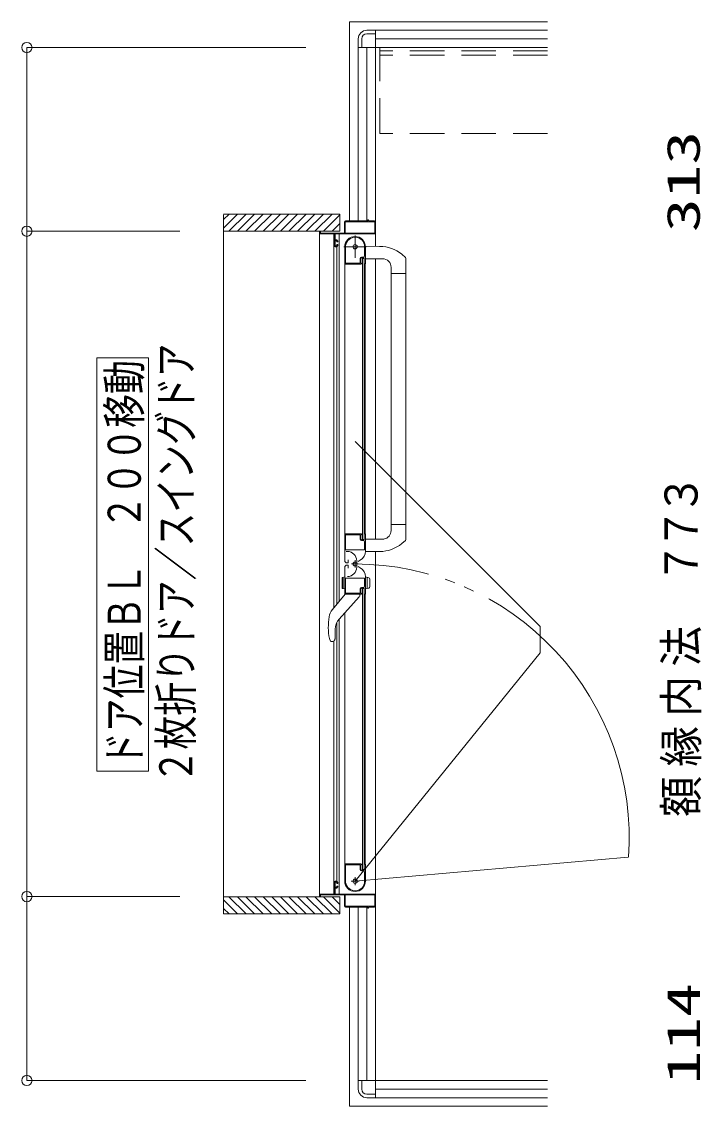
# Model space of a CAD drawing. Units: millimetres on the paper. Extents: x -305 to 305, y -152 to 152.
# Drawn here: x -98 to -58.5, y 23.6 to 86.6 of the extents above; entities that cross this region are included whole.
import ezdxf
from ezdxf.enums import TextEntityAlignment as Align

# ---------------------------------------------------------------- set-up
doc = ezdxf.new("R2010")
doc.units = ezdxf.units.MM
for name, pattern in [('DASHED2', [3, 2, -1]), ('LONG_CHAIN', [21, 18, -1, 1, -1]), ('LONG_DOUBLE_CHAIN', [21.8, 18, -1, 0.6, -0.6, 0.6, -1])]:
    doc.linetypes.add(name, pattern=pattern)
doc.layers.add('0-0_0', color=7, linetype='Continuous', lineweight=9)
doc.layers.add('0-1_VIEW0001', color=7, linetype='Continuous', lineweight=9)
doc.styles.add('ＭＳ ゴシック', font='')
doc.styles.get('ＭＳ ゴシック').set_extended_font_data('MS Gothic')

# ---------------------------------------------------------------- blocks, each defined once
blk = doc.blocks.new('_ORIGIN')
at = {"layer": '0-0_0'}
blk.add_line((0, 0), (-1, 0), dxfattribs=at)
blk.add_circle((0, 0), 0.5, dxfattribs=at)

msp = doc.modelspace()

# ---------------------------------------------------------------- linework, layer by layer
at = {"layer": '0-1_VIEW0001', "linetype": 'LONG_DOUBLE_CHAIN'}
for p, q in [((-78.934, 86.573), (-78.934, 74.998)), ((-67.434, 86.573), (-78.934, 86.573)), ((-78.619, 62.195), (-67.859, 51.434)), ((-67.859, 51.434), (-67.859, 49.908)), ((-78.619, 36.648), (-67.859, 49.908)), ((-62.755, 38.036), (-78.619, 36.648)), ((-78.934, 35.148), (-78.934, 23.573)), ((-67.434, 23.573), (-78.934, 23.573))]:
    msp.add_line(p, q, dxfattribs=at)
at = {"layer": '0-1_VIEW0001'}
for p, q in [((-77.434, 86.073), (-77.934, 86.073)), ((-77.934, 85.873), (-77.434, 85.873)), ((-67.434, 86.073), (-77.434, 86.073)), ((-77.434, 86.073), (-77.434, 85.673)), ((-77.434, 86.073), (-67.434, 86.073)), ((-77.434, 74.948), (-77.434, 86.073)), ((-81.474, 85.073), (-97.683, 85.073)), ((-78.434, 85.073), (-78.434, 85.573)), ((-78.434, 85.073), (-78.434, 74.998)), ((-78.034, 85.073), (-78.434, 85.073)), ((-78.434, 74.998), (-78.434, 85.073)), ((-78.434, 85.073), (-67.434, 85.073)), ((-78.234, 85.073), (-78.234, 85.573)), ((-77.934, 74.998), (-77.934, 85.073)), ((-77.434, 85.573), (-67.434, 85.573)), ((-97.683, 75.003), (-97.683, 84.473)), ((-86.259, 75.398), (-79.509, 75.398)), ((-86.259, 74.583), (-85.444, 75.398)), ((-86.259, 75.078), (-85.939, 75.398)), ((-86.259, 75.347), (-86.259, 34.748)), ((-85.949, 74.398), (-84.949, 75.398)), ((-85.454, 74.398), (-84.454, 75.398)), ((-84.959, 74.398), (-83.959, 75.398)), ((-84.459, 74.398), (-83.459, 75.398)), ((-83.959, 74.398), (-82.959, 75.398)), ((-83.459, 74.398), (-82.459, 75.398)), ((-82.959, 74.398), (-81.959, 75.398)), ((-82.459, 74.398), (-81.459, 75.398)), ((-81.959, 74.398), (-80.959, 75.398)), ((-81.459, 74.398), (-80.459, 75.398)), ((-80.959, 74.398), (-79.959, 75.398)), ((-80.459, 74.398), (-79.509, 75.348)), ((-79.509, 74.399), (-79.509, 75.398)), ((-77.889, 74.998), (-79.184, 74.998)), ((-77.874, 75.063), (-77.874, 75.013)), ((-77.844, 75.073), (-77.864, 75.073)), ((-77.834, 75.013), (-77.834, 75.063)), ((-77.484, 74.998), (-77.819, 74.998)), ((-88.799, 74.403), (-97.683, 74.403)), ((-88.799, 74.403), (-97.683, 74.403)), ((-86.259, 74.398), (-79.509, 74.398)), ((-80.684, 74.383), (-80.684, 74.263)), ((-80.634, 74.313), (-80.634, 74.383)), ((-79.959, 74.398), (-79.509, 74.848)), ((-79.234, 74.948), (-79.234, 74.313)), ((-79.189, 74.938), (-79.189, 74.313)), ((-77.494, 74.953), (-79.174, 74.953)), ((-77.479, 74.313), (-77.479, 74.938)), ((-77.434, 74.95), (-77.434, 73.524)), ((-97.683, 36.353), (-97.683, 73.803)), ((-80.684, 35.898), (-80.684, 74.248)), ((-80.669, 74.248), (-79.834, 74.248)), ((-79.249, 74.298), (-80.619, 74.298)), ((-79.857, 52.519), (-79.857, 74.248)), ((-79.819, 74.233), (-79.819, 73.548)), ((-79.769, 73.913), (-79.769, 74.233)), ((-79.769, 73.568), (-79.769, 73.838)), ((-79.754, 74.248), (-77.459, 74.248)), ((-79.669, 73.898), (-79.754, 73.898)), ((-79.754, 73.853), (-79.684, 73.853)), ((-79.669, 73.838), (-79.669, 73.793)), ((-79.654, 73.778), (-79.634, 73.778)), ((-79.619, 73.793), (-79.619, 73.848)), ((-79.541, 52.903), (-79.541, 74.248)), ((-79.174, 74.298), (-77.494, 74.298)), ((-79.769, 73.498), (-79.669, 73.498)), ((-79.684, 73.553), (-79.754, 73.553)), ((-79.681, 52.733), (-79.681, 73.498)), ((-79.669, 73.613), (-79.669, 73.568)), ((-79.634, 73.628), (-79.654, 73.628)), ((-79.619, 73.548), (-79.619, 73.613)), ((-79.219, 73.499), (-79.219, 56.823)), ((-79.169, 73.572), (-79.169, 72.558)), ((-78.064, 72.968), (-78.064, 73.498)), ((-78.019, 72.513), (-78.019, 73.498)), ((-77.191, 73.523), (-78.009, 73.526)), ((-79.209, 72.498), (-78.268, 72.498)), ((-79.159, 72.548), (-78.339, 72.548)), ((-78.329, 72.558), (-78.329, 72.818)), ((-78.284, 72.573), (-78.284, 72.798)), ((-78.255, 72.505), (-78.246, 72.52)), ((-78.254, 72.893), (-78.139, 72.893)), ((-78.244, 72.527), (-78.244, 72.533)), ((-78.234, 72.848), (-78.109, 72.848)), ((-78.184, 72.823), (-78.084, 72.823)), ((-78.184, 56.498), (-78.184, 72.823)), ((-78.084, 56.498), (-78.084, 72.823)), ((-78.082, 72.52), (-78.073, 72.505)), ((-78.061, 72.498), (-78.034, 72.498)), ((-78.034, 56.823), (-78.034, 72.498)), ((-77.024, 72.803), (-78.019, 72.803)), ((-77.434, 72.798), (-77.434, 56.524)), ((-75.896, 73.061), (-75.697, 72.877)), ((-75.669, 71.948), (-75.669, 72.808)), ((-76.524, 71.948), (-76.524, 72.303)), ((-76.524, 71.948), (-75.669, 71.948)), ((-76.519, 71.948), (-76.519, 57.374)), ((-75.669, 71.948), (-75.669, 56.512)), ((-90.61, 67.048), (-93.61, 67.048)), ((-93.61, 43.048), (-93.61, 67.048)), ((-90.61, 43.048), (-90.61, 67.048)), ((-76.524, 57.374), (-76.524, 57.019)), ((-76.524, 57.374), (-75.669, 57.374)), ((-79.219, 56.854), (-79.219, 55.284)), ((-79.219, 56.823), (-78.268, 56.823)), ((-79.169, 56.763), (-79.169, 55.903)), ((-78.344, 56.773), (-79.159, 56.773)), ((-78.329, 56.508), (-78.329, 56.758)), ((-78.284, 56.523), (-78.284, 56.748)), ((-78.246, 56.802), (-78.255, 56.816)), ((-78.244, 56.788), (-78.244, 56.794)), ((-78.073, 56.816), (-78.082, 56.802)), ((-78.034, 56.823), (-78.061, 56.823)), ((-78.019, 56.808), (-78.019, 55.822)), ((-78.139, 56.433), (-78.254, 56.433)), ((-78.109, 56.473), (-78.234, 56.473)), ((-78.084, 56.498), (-78.184, 56.498)), ((-78.064, 55.908), (-78.064, 56.358)), ((-76.955, 56.524), (-78.009, 56.524)), ((-75.894, 56.261), (-75.697, 56.444)), ((-79.159, 55.893), (-78.079, 55.893)), ((-79.145, 55.803), (-79.065, 55.803)), ((-77.191, 55.798), (-78.009, 55.796)), ((-77.434, 55.798), (-77.434, 35.198)), ((-77.434, 24.073), (-77.434, 55.798)), ((-79.219, 53.293), (-79.219, 54.863)), ((-79.069, 55.133), (-79.039, 55.133)), ((-79.069, 55.013), (-79.039, 55.013)), ((-79.014, 55.158), (-79.014, 55.308)), ((-79.014, 54.988), (-79.014, 54.838)), ((-78.525, 55.263), (-78.525, 54.883)), ((-78.449, 55.227), (-78.319, 55.302)), ((-78.449, 54.919), (-78.319, 54.844)), ((-79.369, 54.256), (-79.369, 53.69)), ((-79.319, 53.649), (-79.319, 54.296)), ((-79.169, 53.383), (-79.169, 54.243)), ((-79.159, 54.253), (-78.079, 54.253)), ((-78.064, 54.238), (-78.064, 53.788)), ((-78.019, 53.338), (-78.019, 54.324)), ((-78.019, 54.323), (-77.825, 54.27)), ((-77.919, 53.649), (-77.919, 54.296)), ((-77.769, 54.198), (-77.769, 53.747)), ((-79.219, 53.623), (-79.343, 53.656)), ((-78.329, 53.638), (-78.329, 53.388)), ((-78.284, 53.623), (-78.284, 53.398)), ((-78.139, 53.713), (-78.254, 53.713)), ((-78.109, 53.673), (-78.234, 53.673)), ((-78.184, 53.648), (-78.184, 37.323)), ((-78.084, 53.648), (-78.184, 53.648)), ((-78.084, 53.648), (-78.084, 37.323)), ((-78.019, 53.623), (-77.825, 53.675)), ((-79.932, 52.428), (-79.194, 53.323)), ((-78.373, 53.161), (-79.551, 51.873)), ((-78.268, 53.323), (-79.209, 53.323)), ((-78.344, 53.373), (-79.159, 53.373)), ((-78.344, 53.323), (-78.344, 53.232)), ((-78.246, 53.345), (-78.255, 53.33)), ((-78.244, 53.358), (-78.244, 53.352)), ((-78.073, 53.33), (-78.082, 53.345)), ((-78.034, 53.323), (-78.061, 53.323)), ((-78.034, 53.323), (-78.034, 37.648)), ((-79.681, 36.648), (-79.681, 51.688)), ((-79.541, 35.898), (-79.541, 51.885)), ((-79.219, 36.648), (-79.219, 52.236)), ((-79.778, 51.289), (-79.778, 50.77)), ((-80.112, 50.736), (-80.068, 50.621)), ((-80.041, 50.587), (-80.068, 50.621)), ((-80.041, 50.587), (-80.04, 50.586)), ((-79.916, 50.573), (-79.998, 50.573)), ((-79.857, 35.898), (-79.857, 50.573)), ((-79.84, 50.609), (-79.841, 50.606)), ((-90.61, 43.048), (-93.61, 43.048)), ((-79.209, 37.648), (-78.268, 37.648)), ((-79.169, 36.574), (-79.169, 37.588)), ((-79.159, 37.598), (-78.339, 37.598)), ((-78.329, 37.588), (-78.329, 37.328)), ((-78.284, 37.573), (-78.284, 37.348)), ((-78.255, 37.641), (-78.246, 37.627)), ((-78.254, 37.253), (-78.139, 37.253)), ((-78.244, 37.619), (-78.244, 37.613)), ((-78.234, 37.298), (-78.109, 37.298)), ((-78.184, 37.323), (-78.084, 37.323)), ((-78.082, 37.627), (-78.073, 37.641)), ((-78.064, 37.178), (-78.064, 36.648)), ((-78.061, 37.648), (-78.034, 37.648)), ((-78.019, 37.633), (-78.019, 36.648)), ((-79.819, 35.913), (-79.819, 36.598)), ((-79.769, 36.648), (-79.669, 36.648)), ((-79.769, 36.578), (-79.769, 36.308)), ((-79.684, 36.593), (-79.754, 36.593)), ((-79.669, 36.533), (-79.669, 36.578)), ((-79.619, 36.598), (-79.619, 36.533)), ((-79.769, 36.233), (-79.769, 35.913)), ((-79.754, 36.293), (-79.684, 36.293)), ((-79.669, 36.248), (-79.754, 36.248)), ((-79.669, 36.308), (-79.669, 36.353)), ((-79.634, 36.518), (-79.654, 36.518)), ((-79.654, 36.368), (-79.634, 36.368)), ((-79.619, 36.353), (-79.619, 36.298)), ((-88.799, 35.753), (-97.683, 35.753)), ((-88.799, 35.753), (-97.683, 35.753)), ((-86.259, 35.748), (-79.509, 35.748)), ((-86.259, 35.563), (-85.444, 34.748)), ((-85.949, 35.748), (-84.949, 34.748)), ((-85.454, 35.748), (-84.454, 34.748)), ((-84.959, 35.748), (-83.959, 34.748)), ((-84.459, 35.748), (-83.459, 34.748)), ((-83.959, 35.748), (-82.959, 34.748)), ((-83.459, 35.748), (-82.459, 34.748)), ((-82.959, 35.748), (-81.959, 34.748)), ((-82.459, 35.748), (-81.459, 34.748)), ((-81.959, 35.748), (-80.959, 34.748)), ((-81.459, 35.748), (-80.459, 34.748)), ((-80.959, 35.748), (-79.959, 34.748)), ((-80.684, 35.763), (-80.684, 35.883)), ((-80.669, 35.898), (-79.834, 35.898)), ((-80.634, 35.833), (-80.634, 35.763)), ((-79.249, 35.848), (-80.619, 35.848)), ((-80.459, 35.748), (-79.509, 34.798)), ((-79.959, 35.748), (-79.509, 35.298)), ((-79.754, 35.898), (-77.459, 35.898)), ((-79.234, 35.198), (-79.234, 35.833)), ((-79.189, 35.208), (-79.189, 35.833)), ((-79.174, 35.848), (-77.494, 35.848)), ((-77.479, 35.833), (-77.479, 35.208)), ((-97.683, 25.673), (-97.683, 35.153)), ((-86.259, 35.068), (-85.939, 34.748)), ((-77.889, 35.148), (-79.184, 35.148)), ((-77.494, 35.193), (-79.174, 35.193)), ((-78.434, 35.148), (-78.434, 25.073)), ((-78.434, 25.073), (-78.434, 35.148)), ((-77.934, 25.073), (-77.934, 35.148)), ((-77.874, 35.083), (-77.874, 35.133)), ((-77.844, 35.073), (-77.864, 35.073)), ((-77.834, 35.133), (-77.834, 35.083)), ((-77.484, 35.148), (-77.819, 35.148)), ((-81.474, 25.073), (-97.683, 25.073)), ((-78.034, 25.073), (-78.434, 25.073)), ((-78.434, 25.073), (-78.434, 24.573)), ((-78.434, 25.073), (-67.434, 25.073)), ((-78.234, 25.073), (-78.234, 24.573)), ((-77.434, 24.573), (-67.434, 24.573)), ((-77.934, 24.273), (-77.434, 24.273)), ((-77.434, 24.073), (-77.934, 24.073)), ((-77.434, 24.073), (-77.434, 24.473)), ((-67.434, 24.073), (-77.434, 24.073)), ((-77.434, 24.073), (-67.434, 24.073))]:
    msp.add_line(p, q, dxfattribs=at)
at = {"layer": '0-1_VIEW0001', "color": 6, "linetype": 'DASHED2'}
for p, q in [((-77.184, 80.123), (-77.184, 85.073)), ((-67.434, 84.873), (-77.184, 84.873)), ((-67.434, 84.623), (-77.184, 84.623)), ((-67.434, 80.073), (-77.184, 80.073))]:
    msp.add_line(p, q, dxfattribs=at)
at = {"layer": '0-1_VIEW0001', "linetype": 'LONG_CHAIN'}
for p, q in [((-78.619, 72.848), (-78.619, 74.148)), ((-77.969, 73.498), (-79.269, 73.498)), ((-78.832, 55.073), (-78.44, 55.073)), ((-78.619, 55.286), (-78.619, 54.861)), ((-78.849, 36.648), (-78.389, 36.648)), ((-78.619, 36.418), (-78.619, 36.878))]:
    msp.add_line(p, q, dxfattribs=at)
at = {"layer": '0-1_VIEW0001', "color": 5}
msp.add_line((-79.509, 35.748), (-86.259, 35.748), dxfattribs=at)
at = {"layer": '0-1_VIEW0001'}
for points in [[(-79.219, 53.623), (-79.219, 54.323), (-79.343, 54.289)], [(-79.998, 50.573), (-80, 50.573), (-80.002, 50.574), (-80.005, 50.574), (-80.007, 50.574), (-80.009, 50.574), (-80.011, 50.575), (-80.013, 50.575), (-80.016, 50.575), (-80.018, 50.576), (-80.02, 50.576), (-80.022, 50.577), (-80.025, 50.578), (-80.027, 50.578), (-80.029, 50.579), (-80.031, 50.58), (-80.033, 50.581), (-80.035, 50.582), (-80.037, 50.583), (-80.039, 50.585), (-80.04, 50.586)], [(-79.839, 50.609), (-79.838, 50.61), (-79.838, 50.611), (-79.837, 50.612), (-79.836, 50.613), (-79.835, 50.614), (-79.834, 50.616), (-79.833, 50.617), (-79.831, 50.618), (-79.83, 50.62), (-79.829, 50.621), (-79.828, 50.622), (-79.827, 50.624), (-79.826, 50.625), (-79.825, 50.627), (-79.824, 50.628), (-79.823, 50.63), (-79.822, 50.631), (-79.821, 50.633), (-79.82, 50.635), (-79.818, 50.638), (-79.816, 50.641), (-79.814, 50.644), (-79.812, 50.647), (-79.81, 50.651), (-79.808, 50.654), (-79.806, 50.658), (-79.804, 50.661), (-79.802, 50.665), (-79.8, 50.669), (-79.799, 50.673), (-79.797, 50.677), (-79.796, 50.68), (-79.794, 50.684), (-79.793, 50.688), (-79.791, 50.692), (-79.79, 50.696), (-79.789, 50.7), (-79.787, 50.705), (-79.786, 50.709)], [(-79.786, 50.709), (-79.785, 50.713), (-79.784, 50.717), (-79.783, 50.721), (-79.782, 50.726), (-79.782, 50.73), (-79.781, 50.734), (-79.78, 50.738), (-79.78, 50.743), (-79.779, 50.747), (-79.779, 50.752), (-79.779, 50.754), (-79.778, 50.756), (-79.778, 50.758), (-79.778, 50.76), (-79.778, 50.762), (-79.778, 50.764), (-79.778, 50.767), (-79.778, 50.769), (-79.778, 50.771), (-79.778, 50.773)], [(-86.259, 34.748), (-79.509, 34.748), (-79.509, 35.749)]]:
    msp.add_lwpolyline(points, dxfattribs=at)
for centre, radius in [((-78.619, 73.498), 0.125), ((-78.619, 55.073), 0.113), ((-78.619, 36.648), 0.125)]:
    msp.add_circle(centre, radius, dxfattribs=at)
for centre, radius, start, end in [((-77.934, 85.573), 0.5, 90, 180), ((-77.934, 85.573), 0.3, 90, 180), ((-79.184, 74.948), 0.05, 90, 180), ((-77.889, 75.013), 0.015, 270, 0), ((-77.864, 75.063), 0.01, 90, 180), ((-77.844, 75.063), 0.01, 0, 90), ((-77.819, 75.013), 0.015, 180, 270), ((-77.484, 74.948), 0.05, 0, 90), ((-80.669, 74.383), 0.015, 90, 180), ((-80.649, 74.383), 0.015, 0, 90), ((-79.174, 74.938), 0.015, 90, 180), ((-77.494, 74.938), 0.015, 0, 90), ((-80.669, 74.263), 0.015, 180, 270), ((-80.619, 74.313), 0.015, 180, 270), ((-79.834, 74.233), 0.015, 0, 90), ((-79.754, 74.233), 0.015, 90, 180), ((-79.754, 73.913), 0.015, 180, 270), ((-79.754, 73.838), 0.015, 90, 180), ((-79.684, 73.838), 0.015, 0, 90), ((-79.669, 73.848), 0.05, 0, 90), ((-79.654, 73.793), 0.015, 180, 270), ((-79.634, 73.793), 0.015, 270, 0), ((-79.249, 74.313), 0.015, 270, 0), ((-78.619, 73.498), 0.6, 0, 180), ((-79.174, 74.313), 0.015, 180, 270), ((-78.619, 73.498), 0.555, 0, 172.23293), ((-77.494, 74.313), 0.015, 270, 0), ((-77.459, 74.273), 0.025, 270, 0), ((-79.769, 73.548), 0.05, 180, 270), ((-79.754, 73.568), 0.015, 180, 270), ((-79.684, 73.568), 0.015, 270, 0), ((-79.654, 73.613), 0.015, 90, 180), ((-79.669, 73.548), 0.05, 270, 0), ((-79.634, 73.613), 0.015, 0, 90), ((-79.159, 73.572), 0.01, 172.23293, 180), ((-77.199, 71.453), 2.07, 50.97582, 89.8), ((-79.209, 72.508), 0.01, 180, 270), ((-79.159, 72.558), 0.01, 180, 270), ((-78.339, 72.558), 0.01, 270, 0), ((-78.254, 72.818), 0.075, 90, 180), ((-78.234, 72.798), 0.05, 90, 180), ((-78.259, 72.573), 0.025, 180, 270), ((-78.268, 72.513), 0.015, 270, 329.03624), ((-78.259, 72.533), 0.015, 0, 90), ((-78.259, 72.527), 0.015, 329.03624, 0), ((-78.139, 72.968), 0.075, 270, 0), ((-78.109, 72.823), 0.025, 0, 90), ((-78.069, 72.527), 0.015, 180, 210.96376), ((-78.061, 72.513), 0.015, 210.96376, 270), ((-78.034, 72.513), 0.015, 270, 0), ((-77.024, 72.303), 0.5, 0, 90), ((-75.769, 72.808), 0.1, 0, 43.47243), ((-79.209, 56.813), 0.01, 90, 180), ((-79.159, 56.763), 0.01, 90, 180), ((-78.344, 56.758), 0.015, 0, 90), ((-78.259, 56.748), 0.025, 90, 180), ((-78.268, 56.808), 0.015, 30.96376, 90), ((-78.259, 56.788), 0.015, 270, 0), ((-78.259, 56.794), 0.015, 0, 30.96376), ((-78.069, 56.794), 0.015, 149.03624, 180), ((-78.061, 56.808), 0.015, 90, 149.03624), ((-78.034, 56.808), 0.015, 0, 90), ((-77.024, 57.019), 0.5, 277.95562, 0), ((-78.254, 56.508), 0.075, 180, 270), ((-78.234, 56.523), 0.05, 180, 270), ((-78.139, 56.358), 0.075, 0, 90), ((-78.109, 56.498), 0.025, 270, 0), ((-77.199, 57.868), 2.07, 270.2, 309.05814), ((-75.769, 56.513), 0.1, 316.52757, 0), ((-79.159, 55.903), 0.01, 180, 270), ((-79.065, 55.263), 0.54, 0, 90), ((-78.619, 55.822), 0.6, 300, 0), ((-78.079, 55.908), 0.015, 270, 0), ((-79.069, 55.283), 0.15, 180, 270), ((-79.069, 54.863), 0.15, 90, 180), ((-79.065, 54.883), 0.54, 270, 0), ((-79.039, 55.158), 0.025, 270, 0), ((-79.039, 54.988), 0.025, 0, 90), ((-78.619, 54.324), 0.6, 0, 60), ((-79.334, 54.256), 0.035, 105, 180), ((-79.159, 54.243), 0.01, 90, 180), ((-78.079, 54.238), 0.015, 0, 90), ((-77.844, 54.198), 0.075, 0, 75), ((-79.334, 53.69), 0.035, 180, 255), ((-78.254, 53.638), 0.075, 90, 180), ((-78.234, 53.623), 0.05, 90, 180), ((-78.139, 53.788), 0.075, 270, 0), ((-78.109, 53.648), 0.025, 0, 90), ((-77.844, 53.747), 0.075, 285, 0), ((-79.209, 53.333), 0.01, 180, 270), ((-79.159, 53.383), 0.01, 180, 270), ((-78.444, 53.232), 0.1, 317.56377, 0), ((-78.344, 53.388), 0.015, 270, 0), ((-78.259, 53.398), 0.025, 180, 270), ((-78.268, 53.338), 0.015, 270, 329.03624), ((-78.259, 53.358), 0.015, 0, 90), ((-78.259, 53.352), 0.015, 329.03624, 0), ((-78.069, 53.352), 0.015, 180, 210.96376), ((-78.061, 53.338), 0.015, 210.96376, 270), ((-78.034, 53.338), 0.015, 270, 0), ((-79.238, 51.855), 0.9, 140.5, 170.71156), ((-76.504, 51.408), 3.67, 170.71156, 190.5453), ((-78.913, 51.289), 0.865, 137.56377, 180), ((-79.916, 50.673), 0.1, 270, 318.18968), ((-79.209, 37.638), 0.01, 90, 180), ((-79.159, 37.588), 0.01, 90, 180), ((-78.339, 37.588), 0.01, 0, 90), ((-78.254, 37.328), 0.075, 180, 270), ((-78.259, 37.573), 0.025, 90, 180), ((-78.234, 37.348), 0.05, 180, 270), ((-78.268, 37.633), 0.015, 30.96376, 90), ((-78.259, 37.613), 0.015, 270, 0), ((-78.259, 37.619), 0.015, 0, 30.96376), ((-78.139, 37.178), 0.075, 0, 90), ((-78.109, 37.323), 0.025, 270, 0), ((-78.069, 37.619), 0.015, 149.03624, 180), ((-78.061, 37.633), 0.015, 90, 149.03624), ((-78.034, 37.633), 0.015, 0, 90), ((-79.769, 36.598), 0.05, 90, 180), ((-79.754, 36.578), 0.015, 90, 180), ((-79.684, 36.578), 0.015, 0, 90), ((-79.669, 36.598), 0.05, 0, 90), ((-79.204, 36.748), 0.015, 177.30646, 180), ((-78.619, 36.648), 0.6, 180, 0), ((-78.619, 36.648), 0.555, 187.76707, 0), ((-79.159, 36.574), 0.01, 180, 187.76707), ((-79.834, 35.913), 0.015, 270, 0), ((-79.754, 36.308), 0.015, 180, 270), ((-79.754, 36.233), 0.015, 90, 180), ((-79.754, 35.913), 0.015, 180, 270), ((-79.684, 36.308), 0.015, 270, 0), ((-79.654, 36.533), 0.015, 180, 270), ((-79.654, 36.353), 0.015, 90, 180), ((-79.669, 36.298), 0.05, 270, 0), ((-79.634, 36.533), 0.015, 270, 0), ((-79.634, 36.353), 0.015, 0, 90), ((-80.669, 35.883), 0.015, 90, 180), ((-80.669, 35.763), 0.015, 180, 270), ((-80.649, 35.763), 0.015, 270, 0), ((-80.619, 35.833), 0.015, 90, 180), ((-79.249, 35.833), 0.015, 0, 90), ((-79.174, 35.833), 0.015, 90, 180), ((-77.494, 35.833), 0.015, 0, 90), ((-77.459, 35.873), 0.025, 0, 90), ((-79.184, 35.198), 0.05, 180, 270), ((-79.174, 35.208), 0.015, 180, 270), ((-77.889, 35.133), 0.015, 0, 90), ((-77.864, 35.083), 0.01, 180, 270), ((-77.844, 35.083), 0.01, 270, 0), ((-77.819, 35.133), 0.015, 90, 180), ((-77.494, 35.208), 0.015, 270, 0), ((-77.484, 35.198), 0.05, 270, 0), ((-77.934, 24.573), 0.5, 180, 270), ((-77.934, 24.573), 0.3, 180, 270)]:
    msp.add_arc(centre, radius, start, end, dxfattribs=at)
at = {"layer": '0-1_VIEW0001', "color": 6, "linetype": 'DASHED2'}
msp.add_arc((-77.134, 80.123), 0.05, 180, 270, dxfattribs=at)
at = {"layer": '0-1_VIEW0001', "linetype": 'LONG_DOUBLE_CHAIN'}
msp.add_arc((-78.619, 39.148), 15.925, 356.00267, 90, dxfattribs=at)

# ---------------------------------------------------------------- block references
at = {"layer": '0-1_VIEW0001', "xscale": 0.6, "yscale": 0.6}
for p, rotation in [((-97.683, 85.073), 90), ((-97.683, 74.403), 270), ((-97.683, 74.403), 90), ((-97.683, 35.753), 270), ((-97.683, 35.753), 90), ((-97.683, 25.073), 270)]:
    msp.add_blockref('_ORIGIN', p, dxfattribs=dict(at, rotation=rotation))

# ---------------------------------------------------------------- texts
at = {"layer": '0-1_VIEW0001', "style": 'ＭＳ ゴシック'}
for s, width, p in [('313', 1.5, (-58.02, 74.349)), ('２枚折りドア／スイングドア', 0.75, (-87.493, 42.333)), ('ドア位置ＢＬ\u3000２００移動', 0.75, (-90.49, 43.333)), ('３', 0.9, (-58.147, 57.93)), ('７', 0.9, (-58.147, 55.942)), ('７', 0.9, (-58.147, 53.954)), ('法', 0.9, (-58.147, 49.114)), ('内', 0.9, (-58.147, 46.206)), ('縁', 0.9, (-58.147, 43.298)), ('額', 0.9, (-58.147, 40.39)), ('114', 1.5, (-58.011, 24.843))]:
    msp.add_text(s, height=1.921, rotation=90, dxfattribs=dict(at, width=width)).set_placement(p, align=Align.BOTTOM_LEFT)

doc.saveas('drawing.dxf')
